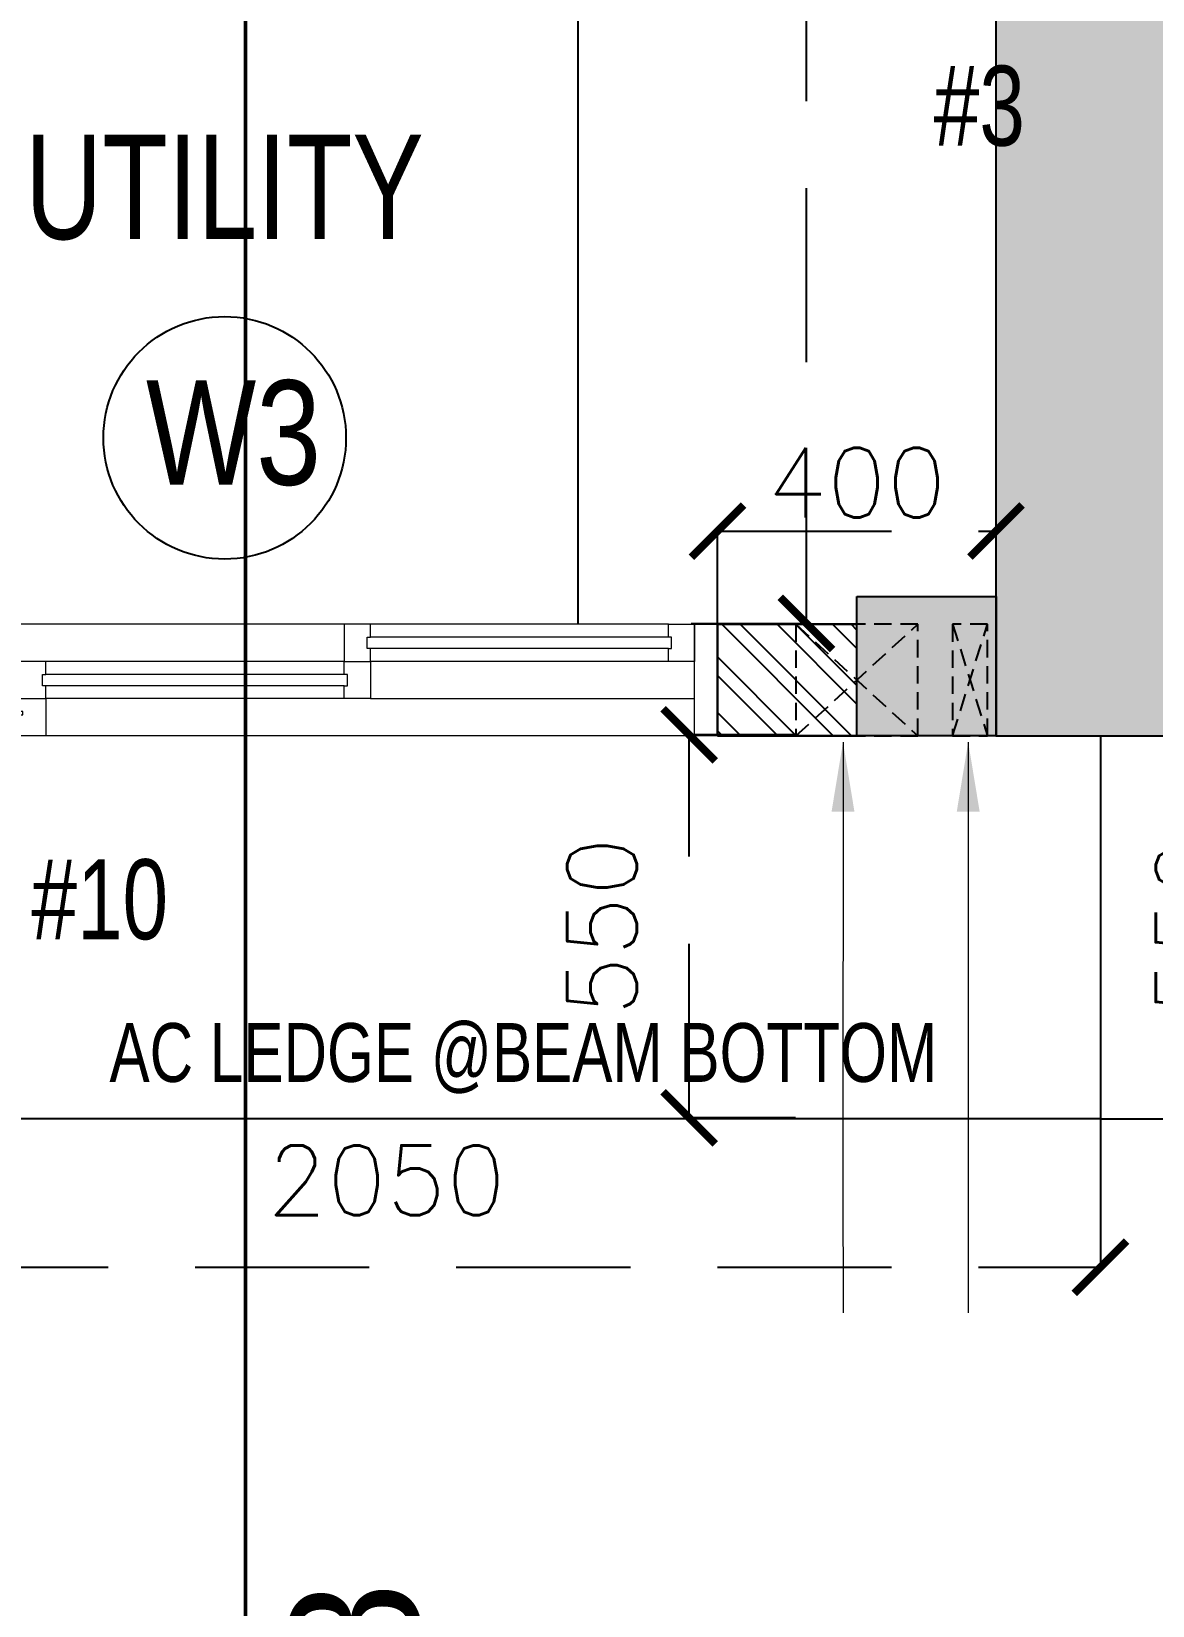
# Model space of a CAD drawing. Header units: millimetres. Extents: x 1124992 to 1258557, y -5767803 to -5695799.
# Drawn here: x 1216977 to 1218587, y -5720859 to -5718599 of the extents above; entities that cross this region are included whole.
import ezdxf
from ezdxf.enums import TextEntityAlignment as Align

# ---------------------------------------------------------------- set-up
doc = ezdxf.new("R2010")
doc.units = ezdxf.units.MM
doc.header["$LTSCALE"] = 1000
doc.header["$MEASUREMENT"] = 0
for name, pattern in [('$1$AUDIT_D_120904163729-0', [0]), ('$36$HIDDEN', [0.375, 0.25, -0.125]), ('3BHK-A$0$AUDIT_D_120904163729-0', [0]), ('3BHK-A$0$HIDDEN', [0.375, 0.25, -0.125]), ('AUDIT_D_120904163729-0', [0]), ('T8 - TYPICAL FLOOR CORE$0$HIDDEN', [0.375, 0.25, -0.125]), ('T8(T9 IS SIMILAR) - DIMENSION & TEXTING$0$HIDDEN', [0.375, 0.25, -0.125]), ('T8_PROFILE SECTIONS$0$HIDDEN', [0.375, 0.25, -0.125]), ('T8_PROFILE SECTIONS$0$PHANTOM2', [1.25, 0.625, -0.125, 0.125, -0.125, 0.125, -0.125])]:
    doc.linetypes.add(name, pattern=pattern)
doc.layers.get('0').update_dxf_attribs({"linetype": 'AUDIT_D_120904163729-0'})
for name, color, linetype in [('$0$A-HATCH -160', 251, '$1$AUDIT_D_120904163729-0'), ('$21$A-DIMENSIONS', 2, '$36$HIDDEN'), ('3BHK-A$0$$0$a-KIT FIX', 251, 'Continuous'), ('3BHK-A$0$A-HATCH -160', 251, '3BHK-A$0$AUDIT_D_120904163729-0'), ('T8 - TYPICAL FLOOR CORE$0$A-DIMENSIONS', 2, 'T8 - TYPICAL FLOOR CORE$0$HIDDEN'), ('T8 - TYPICAL FLOOR CORE$0$A-SLAB SUNK-AC LEDGES', 251, 'T8 - TYPICAL FLOOR CORE$0$HIDDEN'), ('T8(T9 IS SIMILAR) - DIMENSION & TEXTING$0$A-DIMENSIONS', 2, 'T8(T9 IS SIMILAR) - DIMENSION & TEXTING$0$HIDDEN'), ('T8(T9 IS SIMILAR) - DIMENSION & TEXTING$1$a-window-no', 125, 'Continuous'), ('T8_PROFILE SECTIONS$0$A-PROFILE SECTIONS', 81, 'T8_PROFILE SECTIONS$0$PHANTOM2'), ('T8_REFUGE COLUMNS$0$A-RCC COLS', 3, 'Continuous'), ('T8_REFUGE COLUMNS$0$A-SHEAR WALL THICKENING', 3, 'Continuous'), ('T8_TYPICAL COLUMNS$0$A-RCC COLS', 3, 'Continuous'), ('T8_TYPICAL COLUMNS$1$A-SHEAR WALL THICKENING', 3, 'Continuous')]:
    doc.layers.add(name, color=color, linetype=linetype)
for name, color, linetype, lineweight in [('3BHK-A$0$$0$Window', 4, 'Continuous', 20), ('3BHK-A$0$$1$A-WALL- 160', 6, 'Continuous', 30), ('T8(T9 IS SIMILAR) - DIMENSION & TEXTING$0$a-Text', 4, 'Continuous', 0), ('T8(T9 IS SIMILAR) - DIMENSION & TEXTING$0$R0-18-10-2014-T1-1st Podium Floor Plan$0$Text', 2, 'Continuous', 0), ('T8(T9 IS SIMILAR) - DIMENSION & TEXTING$0$T8 - TYPICAL FLOOR CORE$0$$1$a-Text', 4, 'Continuous', 0), ('T8(T9 IS SIMILAR)$0$D&W', 8, 'Continuous', 25)]:
    doc.layers.add(name, color=color, linetype=linetype, lineweight=lineweight)
doc.layers.add('T8_REFUGE COLUMNS$1$COL-HATCH', color=7, linetype='Continuous', lineweight=25, true_color=0xa3a3a3)
doc.styles.add('T8 - TYPICAL FLOOR CORE$0$Romans 1', font='romans.shx', dxfattribs={"height": 100})
doc.styles.add('T8(T9 IS SIMILAR) - DIMENSION & TEXTING$0$ARIAL ARROW', font='swisscl.ttf')
doc.styles.add('T8(T9 IS SIMILAR) - DIMENSION & TEXTING$0$Romans 1', font='romans.shx', dxfattribs={"height": 100})
doc.styles.add('T8(T9 IS SIMILAR) - DIMENSION & TEXTING$0$T8 - TYPICAL FLOOR CORE$0$$1$ARIAL ARROW', font='swisscl.ttf')
doc.styles.add('T8(T9 IS SIMILAR) - DIMENSION & TEXTING$0$Tahoma', font='tahoma.ttf')
doc.styles.add('T8(T9 IS SIMILAR) - DIMENSION & TEXTING$1$LODHA STANDERD', font='sanss___.ttf')
doc.styles.add('T8_PROFILE SECTIONS$0$arial', font='sanss___.ttf')
doc.dimstyles.new('T8 - TYPICAL FLOOR CORE$0$ALPINE S', dxfattribs={"dimscale": 0, "dimtxt": 100, "dimasz": 75, "dimexe": 0, "dimexo": 0, "dimgap": 75, "dimtad": 1, "dimdec": 0, "dimzin": 0, "dimdsep": 46, "dimtxsty": 'T8 - TYPICAL FLOOR CORE$0$Romans 1', "dimblk": 'T8 - TYPICAL FLOOR CORE$0$_ArchTick', "dimcen": 0.09, "dimclrd": 256, "dimclre": 256, "dimclrt": 7, "dimadec": 0, "dimazin": 0, "dimtfac": 1, "dimtdec": 0, "dimtofl": 0, "dimtmove": 1, "dimatfit": 0, "dimldrblk": 'T8 - TYPICAL FLOOR CORE$0$_Open90', "dimfxl": 1, "dimtolj": 1, "dimtzin": 0, "dimarcsym": 0})
doc.dimstyles.new('T8(T9 IS SIMILAR) - DIMENSION & TEXTING$0$ALPINE S', dxfattribs={"dimscale": 0, "dimtxt": 100, "dimasz": 75, "dimexe": 0, "dimexo": 0, "dimgap": 75, "dimtad": 1, "dimdec": 0, "dimzin": 0, "dimdsep": 46, "dimtxsty": 'T8(T9 IS SIMILAR) - DIMENSION & TEXTING$0$Romans 1', "dimblk": 'T8(T9 IS SIMILAR) - DIMENSION & TEXTING$0$_ArchTick', "dimcen": 0.09, "dimclrd": 256, "dimclre": 256, "dimclrt": 7, "dimadec": 0, "dimazin": 0, "dimtfac": 1, "dimtdec": 0, "dimtofl": 0, "dimtmove": 1, "dimatfit": 0, "dimldrblk": 'T8(T9 IS SIMILAR) - DIMENSION & TEXTING$0$_Open90', "dimfxl": 1, "dimtolj": 1, "dimtzin": 0, "dimarcsym": 0})
doc.dimstyles.new('T8(T9 IS SIMILAR) - DIMENSION & TEXTING$0$SAMATA STD', dxfattribs={"dimtxt": 100, "dimasz": 50, "dimexe": 50, "dimexo": 50, "dimgap": 10, "dimtad": 0, "dimdec": 0, "dimrnd": 5, "dimzin": 0, "dimdsep": 46, "dimtxsty": 'T8(T9 IS SIMILAR) - DIMENSION & TEXTING$0$Tahoma', "dimblk": 'T8(T9 IS SIMILAR) - DIMENSION & TEXTING$0$_Origin2', "dimcen": -50, "dimdle": 50, "dimclrd": 7, "dimclre": 7, "dimclrt": 7, "dimadec": 0, "dimazin": 0, "dimtfac": 1, "dimtdec": 0, "dimtmove": 1, "dimatfit": 3, "dimfxl": 150, "dimtfill": 1, "dimtolj": 1, "dimtzin": 0, "dimlwd": -1, "dimlwe": -1, "dimarcsym": 0})

# ---------------------------------------------------------------- blocks, each defined once
blk = doc.blocks.new('T8(T9 IS SIMILAR) - DIMENSION & TEXTING$1$WINDOW TAG')
at = {"layer": 'T8(T9 IS SIMILAR) - DIMENSION & TEXTING$1$a-window-no'}
blk.add_circle((0, 0), 174.0900956831736, dxfattribs=at)
at = {"layer": 'T8(T9 IS SIMILAR) - DIMENSION & TEXTING$1$a-window-no', "style": 'T8(T9 IS SIMILAR) - DIMENSION & TEXTING$1$LODHA STANDERD'}
blk.add_attdef('WINDOW', text='', height=150, dxfattribs=at).set_placement((11.34681474116587, 2.790841638110578), align=Align.MIDDLE_CENTER)
blk = doc.blocks.new('T8(T9 IS SIMILAR) - DIMENSION & TEXTING$0$_ArchTick')
at = {"color": 0, "linetype": 'ByBlock', "const_width": 0.15}
blk.add_lwpolyline([(-0.5, -0.5), (0.5, 0.5)], dxfattribs=at)
blk = doc.blocks.new('*D329')
at = {"layer": 'T8(T9 IS SIMILAR) - DIMENSION & TEXTING$0$A-DIMENSIONS', "linetype": 'T8(T9 IS SIMILAR) - DIMENSION & TEXTING$0$HIDDEN', "lineweight": -2, "transparency": 16777216}
for p, q in [((1217925.424056854, -5715473.890364932), (1218090.101765645, -5715473.890364932)), ((1217924.53350024, -5719448.555596146), (1218090.101765645, -5719448.555596146))]:
    blk.add_line(p, q, dxfattribs=at)
at = {"layer": 'T8(T9 IS SIMILAR) - DIMENSION & TEXTING$0$A-DIMENSIONS', "lineweight": -2, "transparency": 16777216}
blk.add_line((1218090.101765645, -5719448.555596146), (1218090.101765645, -5715473.890364932), dxfattribs=at)
at = {"layer": 'T8(T9 IS SIMILAR) - DIMENSION & TEXTING$0$A-DIMENSIONS', "linetype": 'ByBlock', "lineweight": -2, "transparency": 16777216, "xscale": 75, "yscale": 75, "zscale": 75}
for p, rotation in [((1218090.101765645, -5715473.890364932), 90), ((1218090.101765645, -5719448.555596146), 270)]:
    blk.add_blockref('T8(T9 IS SIMILAR) - DIMENSION & TEXTING$0$_ArchTick', p, dxfattribs=dict(at, rotation=rotation))
at = {"layer": 'T8(T9 IS SIMILAR) - DIMENSION & TEXTING$0$A-DIMENSIONS', "color": 7, "linetype": 'ByBlock', "transparency": 16777216, "insert": (1217965.101765645, -5717069.095588797), "char_height": 100, "attachment_point": 5, "rotation": 90, "style": 'T8(T9 IS SIMILAR) - DIMENSION & TEXTING$0$Romans 1'}
blk.add_mtext('\\A1;3975', dxfattribs=at)
blk = doc.blocks.new('T8(T9 IS SIMILAR) - DIMENSION & TEXTING$0$_Open90')
at = {"color": 0, "linetype": 'ByBlock', "lineweight": -2}
for p, q in [((-0.5, 0.5), (0, 0)), ((0, 0), (-1, 0)), ((0, 0), (-0.5, -0.5))]:
    blk.add_line(p, q, dxfattribs=at)
blk = doc.blocks.new('*D331')
at = {"layer": 'T8(T9 IS SIMILAR) - DIMENSION & TEXTING$0$A-DIMENSIONS', "linetype": 'T8(T9 IS SIMILAR) - DIMENSION & TEXTING$0$HIDDEN', "lineweight": -2, "transparency": 16777216}
for p, q in [((1217962.363763817, -5719448.555596146), (1217962.363763817, -5719316.021784041)), ((1218362.287368819, -5719448.554771775), (1218362.287368819, -5719316.021784041))]:
    blk.add_line(p, q, dxfattribs=at)
at = {"layer": 'T8(T9 IS SIMILAR) - DIMENSION & TEXTING$0$A-DIMENSIONS', "lineweight": -2, "transparency": 16777216}
blk.add_line((1217962.363763817, -5719316.021784041), (1218362.287368819, -5719316.021784041), dxfattribs=at)
at = {"layer": 'T8(T9 IS SIMILAR) - DIMENSION & TEXTING$0$A-DIMENSIONS', "linetype": 'ByBlock', "lineweight": -2, "transparency": 16777216, "xscale": 75, "yscale": 75, "zscale": 75, "rotation": 180}
blk.add_blockref('T8(T9 IS SIMILAR) - DIMENSION & TEXTING$0$_ArchTick', (1217962.363763817, -5719316.021784041), dxfattribs=at)
at = {"layer": 'T8(T9 IS SIMILAR) - DIMENSION & TEXTING$0$A-DIMENSIONS', "linetype": 'ByBlock', "lineweight": -2, "transparency": 16777216, "xscale": 75, "yscale": 75, "zscale": 75}
blk.add_blockref('T8(T9 IS SIMILAR) - DIMENSION & TEXTING$0$_ArchTick', (1218362.287368819, -5719316.021784041), dxfattribs=at)
at = {"layer": 'T8(T9 IS SIMILAR) - DIMENSION & TEXTING$0$A-DIMENSIONS', "color": 7, "linetype": 'ByBlock', "transparency": 16777216, "insert": (1218162.325566318, -5719246.275875241), "char_height": 100, "attachment_point": 5, "style": 'T8(T9 IS SIMILAR) - DIMENSION & TEXTING$0$Romans 1'}
blk.add_mtext('\\A1;400', dxfattribs=at)
blk = doc.blocks.new('T8(T9 IS SIMILAR) - DIMENSION & TEXTING$0$_Origin2')
at = {"color": 0, "linetype": 'ByBlock', "lineweight": -2}
blk.add_line((-0.5, 0), (-1, 0), dxfattribs=at)
for radius in [0.5, 0.25]:
    blk.add_circle((0, 0), radius, dxfattribs=at)
blk = doc.blocks.new('*D181')
at = {"layer": 'T8(T9 IS SIMILAR) - DIMENSION & TEXTING$0$A-DIMENSIONS', "linetype": 'T8(T9 IS SIMILAR) - DIMENSION & TEXTING$0$HIDDEN', "lineweight": -2, "transparency": 16777216}
for p, q in [((1216462.326342398, -5720159.863253386), (1216462.326342398, -5720372.896482076)), ((1218512.069075297, -5720159.863253386), (1218512.069075297, -5720372.896482076))]:
    blk.add_line(p, q, dxfattribs=at)
at = {"layer": 'T8(T9 IS SIMILAR) - DIMENSION & TEXTING$0$A-DIMENSIONS', "lineweight": -2, "transparency": 16777216}
blk.add_line((1216462.326342398, -5720372.896482076), (1218512.069075297, -5720372.896482076), dxfattribs=at)
at = {"layer": 'T8(T9 IS SIMILAR) - DIMENSION & TEXTING$0$A-DIMENSIONS', "linetype": 'ByBlock', "lineweight": -2, "transparency": 16777216, "xscale": 75, "yscale": 75, "zscale": 75, "rotation": 180}
blk.add_blockref('T8(T9 IS SIMILAR) - DIMENSION & TEXTING$0$_ArchTick', (1216462.326342398, -5720372.896482076), dxfattribs=at)
at = {"layer": 'T8(T9 IS SIMILAR) - DIMENSION & TEXTING$0$A-DIMENSIONS', "linetype": 'ByBlock', "lineweight": -2, "transparency": 16777216, "xscale": 75, "yscale": 75, "zscale": 75}
blk.add_blockref('T8(T9 IS SIMILAR) - DIMENSION & TEXTING$0$_ArchTick', (1218512.069075297, -5720372.896482076), dxfattribs=at)
at = {"layer": 'T8(T9 IS SIMILAR) - DIMENSION & TEXTING$0$A-DIMENSIONS', "color": 7, "linetype": 'ByBlock', "transparency": 16777216, "insert": (1217487.197708847, -5720247.896482076), "char_height": 100, "attachment_point": 5, "style": 'T8(T9 IS SIMILAR) - DIMENSION & TEXTING$0$Romans 1'}
blk.add_mtext('\\A1;2050', dxfattribs=at)
blk = doc.blocks.new('*D182')
at = {"layer": 'T8(T9 IS SIMILAR) - DIMENSION & TEXTING$0$A-DIMENSIONS', "linetype": 'T8(T9 IS SIMILAR) - DIMENSION & TEXTING$0$HIDDEN', "lineweight": -2, "transparency": 16777216}
for p, q in [((1218512.069075297, -5719609.863253386), (1218766.680472746, -5719609.863253386)), ((1218512.069075297, -5720159.863253386), (1218766.680472746, -5720159.863253386))]:
    blk.add_line(p, q, dxfattribs=at)
at = {"layer": 'T8(T9 IS SIMILAR) - DIMENSION & TEXTING$0$A-DIMENSIONS', "lineweight": -2, "transparency": 16777216}
blk.add_line((1218766.680472746, -5720159.863253386), (1218766.680472746, -5719609.863253386), dxfattribs=at)
at = {"layer": 'T8(T9 IS SIMILAR) - DIMENSION & TEXTING$0$A-DIMENSIONS', "linetype": 'ByBlock', "lineweight": -2, "transparency": 16777216, "xscale": 75, "yscale": 75, "zscale": 75}
for p, rotation in [((1218766.680472746, -5719609.863253386), 90), ((1218766.680472746, -5720159.863253386), 270)]:
    blk.add_blockref('T8(T9 IS SIMILAR) - DIMENSION & TEXTING$0$_ArchTick', p, dxfattribs=dict(at, rotation=rotation))
at = {"layer": 'T8(T9 IS SIMILAR) - DIMENSION & TEXTING$0$A-DIMENSIONS', "color": 7, "linetype": 'ByBlock', "transparency": 16777216, "insert": (1218641.680472746, -5719884.863253386), "char_height": 100, "attachment_point": 5, "rotation": 90, "style": 'T8(T9 IS SIMILAR) - DIMENSION & TEXTING$0$Romans 1'}
blk.add_mtext('\\A1;550', dxfattribs=at)
blk = doc.blocks.new('T8_REFUGE COLUMNS$0$A$C277F3394')
at = {"layer": 'T8_REFUGE COLUMNS$0$A-SHEAR WALL THICKENING', "linetype": 'ByBlock', "true_color": 0xa3a3a3}
h = blk.add_hatch(color=253, dxfattribs=at)
h.dxf.hatch_style = 1
h.paths.add_polyline_path([(13070.19542702637, -184.9999999934807), (13270.19542702637, -184.9999999934807), (13270.19542702637, -384.9999999934807), (13070.19542702637, -384.9999999934807)])
at = {"layer": 'T8_REFUGE COLUMNS$0$A-SHEAR WALL THICKENING', "linetype": 'ByBlock'}
blk.add_lwpolyline([(13070.19542702637, -184.9999999934807), (13270.19542702637, -184.9999999934807), (13270.19542702637, -384.9999999934807), (13070.19542702637, -384.9999999934807)], close=True, dxfattribs=at)
blk = doc.blocks.new('T8_REFUGE COLUMNS$0$A$C46A13422')
at = {"layer": 'T8_REFUGE COLUMNS$0$A-SHEAR WALL THICKENING', "linetype": 'ByBlock'}
blk.add_blockref('T8_REFUGE COLUMNS$0$A$C277F3394', (-5609.804574582027, -7500.000000004657), dxfattribs=at)
blk = doc.blocks.new('T8_REFUGE COLUMNS')
at = {"layer": 'T8_REFUGE COLUMNS$1$COL-HATCH', "linetype": 'ByBlock'}
h = blk.add_hatch(color=256, dxfattribs=at)
h.dxf.hatch_style = 1
h.paths.add_polyline_path([(1218362.069076101, -5719609.863253396), (1218662.069074492, -5719609.863253396), (1218662.069074492, -5717174.863253396), (1218362.069076101, -5717174.863253396)])
at = {"layer": 'T8_REFUGE COLUMNS$0$A-RCC COLS', "linetype": 'ByBlock'}
blk.add_lwpolyline([(1218362.069076101, -5719609.863253396), (1218662.069074492, -5719609.863253396), (1218662.069074492, -5717174.863253396), (1218362.069076101, -5717174.863253396)], close=True, dxfattribs=at)
blk.add_blockref('T8_REFUGE COLUMNS$0$A$C46A13422', (1210702.069074492, -5711724.863253396), dxfattribs=at)
blk = doc.blocks.new('T8_TYPICAL COLUMNS$0$A$C277F3394')
at = {"layer": 'T8_TYPICAL COLUMNS$1$A-SHEAR WALL THICKENING', "linetype": 'ByBlock'}
h = blk.add_hatch(color=31, dxfattribs=at)
h.dxf.hatch_style = 1
h.paths.add_polyline_path([(13070.19542702637, -184.9999999934807), (13270.19542702637, -184.9999999934807), (13270.19542702637, -384.9999999934807), (13070.19542702637, -384.9999999934807)])
blk.add_lwpolyline([(13070.19542702637, -184.9999999934807), (13270.19542702637, -184.9999999934807), (13270.19542702637, -384.9999999934807), (13070.19542702637, -384.9999999934807)], close=True, dxfattribs=at)
blk = doc.blocks.new('T8_TYPICAL COLUMNS$0$A$C46A13422')
at = {"layer": 'T8_TYPICAL COLUMNS$1$A-SHEAR WALL THICKENING', "linetype": 'ByBlock'}
blk.add_blockref('T8_TYPICAL COLUMNS$0$A$C277F3394', (-5609.804574582027, -7500.000000004657), dxfattribs=at)
blk = doc.blocks.new('T8_TYPICAL COLUMNS')
at = {"layer": 'T8_TYPICAL COLUMNS$0$A-RCC COLS', "linetype": 'ByBlock'}
for name, p in [('T8_REFUGE COLUMNS', (0, 0)), ('T8_TYPICAL COLUMNS$0$A$C46A13422', (1210702.069074492, -5711724.863253396))]:
    blk.add_blockref(name, p, dxfattribs=at)
blk = doc.blocks.new('3BHK-A$0$$0$1500')
at = {"layer": '3BHK-A$0$$0$Window', "color": 1, "lineweight": 13}
for p, q in [((1150276.486151809, -5694418.8163806), (1148842.486151809, -5694418.8163806)), ((1149307.486151809, -5694418.8163806), (1148879.986151809, -5694418.8163806)), ((1149307.486151809, -5694472.143047268), (1148879.986151809, -5694472.143047268)), ((1149773.736151809, -5694472.143047268), (1149344.986151809, -5694472.143047268)), ((1149811.236151809, -5694472.143047268), (1150276.48615181, -5694472.143047269)), ((1149307.486151809, -5694525.469713934), (1148842.486151809, -5694525.469713934)), ((1149773.736151809, -5694525.469713934), (1149344.986151809, -5694525.469713934)), ((1150238.986151809, -5694525.469713934), (1149811.236151809, -5694525.469713934)), ((1149773.736151809, -5694578.8163806), (1148842.486151809, -5694578.8163806)), ((1150238.986151809, -5694578.8163806), (1149811.236151809, -5694578.8163806))]:
    blk.add_line(p, q, dxfattribs=at)
at = {"layer": '3BHK-A$0$$0$Window', "color": 5, "lineweight": 13}
for p, q in [((1149307.486151809, -5694449.059713934), (1148879.986151809, -5694449.059713934)), ((1149307.486151809, -5694453.559713934), (1148879.986151809, -5694453.559713934)), ((1149773.736151809, -5694490.726380601), (1149344.986151809, -5694490.726380601)), ((1149773.736151809, -5694506.886380601), (1149344.986151809, -5694506.886380601)), ((1150238.986151809, -5694544.053047268), (1149811.236151809, -5694544.053047268)), ((1150238.986151809, -5694560.233047267), (1149811.236151809, -5694560.233047267))]:
    blk.add_line(p, q, dxfattribs=at)
at = {"layer": '3BHK-A$0$$0$Window', "color": 4, "lineweight": 13}
for points in [[(1148842.486151809, -5694418.8163806), (1148809.486151809, -5694418.8163806), (1148809.486151809, -5694578.8163806), (1148842.486151809, -5694578.8163806)], [(1148879.986151809, -5694453.559713934), (1148879.986151809, -5694472.143047268), (1148842.486151809, -5694472.143047268), (1148842.486151809, -5694418.8163806), (1148879.986151809, -5694418.8163806), (1148879.986151809, -5694449.059713934), (1148875.486151809, -5694449.059713934), (1148875.486151809, -5694453.559713934)], [(1149307.486151809, -5694453.559713934), (1149307.486151809, -5694472.143047268), (1149344.986151809, -5694472.143047268), (1149344.986151809, -5694418.8163806), (1149307.486151809, -5694418.8163806), (1149307.486151809, -5694449.059713934), (1149311.986151809, -5694449.059713934), (1149311.986151809, -5694453.559713934)], [(1150309.486151809, -5694418.8163806), (1150276.486151809, -5694418.8163806), (1150276.486151809, -5694578.8163806), (1150309.486151809, -5694578.8163806)], [(1149344.986151809, -5694506.886380601), (1149344.986151809, -5694525.469713934), (1149307.486151809, -5694525.469713934), (1149307.486151809, -5694472.143047268), (1149344.986151809, -5694472.143047268), (1149344.986151809, -5694490.726380601), (1149340.486151809, -5694490.726380601), (1149340.486151809, -5694506.886380601)], [(1149773.736151809, -5694506.886380601), (1149773.736151809, -5694525.469713934), (1149811.236151809, -5694525.469713934), (1149811.236151809, -5694472.143047268), (1149773.736151809, -5694472.143047268), (1149773.736151809, -5694490.726380601), (1149778.236151809, -5694490.726380601), (1149778.236151809, -5694506.886380601)], [(1149811.236151809, -5694560.233047267), (1149811.236151809, -5694578.8163806), (1149773.736151809, -5694578.8163806), (1149773.736151809, -5694525.469713934), (1149811.236151809, -5694525.469713934), (1149811.236151809, -5694544.053047268), (1149806.736151809, -5694544.053047268), (1149806.736151809, -5694560.233047267)], [(1150238.986151809, -5694560.233047267), (1150238.986151809, -5694578.8163806), (1150276.486151809, -5694578.8163806), (1150276.486151809, -5694525.469713934), (1150238.986151809, -5694525.469713934), (1150238.986151809, -5694544.053047268), (1150243.486151809, -5694544.053047268), (1150243.486151809, -5694560.233047267)]]:
    blk.add_lwpolyline(points, close=True, dxfattribs=at)
blk = doc.blocks.new('3BHK-A')
at = {"layer": '3BHK-A$0$A-HATCH -160', "linetype": 'ByBlock'}
h = blk.add_hatch(dxfattribs=at)
h.set_pattern_fill('ANSI32', color=256, scale=150)
h.set_pattern_definition([(45.00000000000001, (-0.652265147306025, 1285.594474900514), (-39.77475644174329, 39.7747564417433), []), (45.00000000000001, (25.8642391031608, 1285.594474900514), (-39.77475644174329, 39.7747564417433), [])])
h.paths.add_polyline_path([(1194382.135293066, -5719609.86382098), (1194582.231456185, -5719609.86382098), (1194582.231456185, -5719449.863223243), (1194382.135293066, -5719449.863223243)])
at = {"linetype": '3BHK-A$0$HIDDEN', "ltscale": 0.1}
for p, q in [((1194244.635293066, -5719449.863253383, -0.5138890929442232), (1194194.635293066, -5719609.863253383, -0.5138890929442232)), ((1194244.635293066, -5719609.863253383, -0.5138890929442232), (1194194.635293066, -5719449.863253383, -0.5138890929442232)), ((1194469.635293066, -5719609.863253383, -0.5138890929442232), (1194294.635293066, -5719449.863253383, -0.5138890929442232)), ((1194469.635293066, -5719449.863253383, -0.5138890929442232), (1194294.635293066, -5719609.863253383, -0.5138890929442232))]:
    blk.add_line(p, q, dxfattribs=at)
at = {"linetype": '3BHK-A$0$HIDDEN', "ltscale": 0.1, "elevation": -0.5138890929442232}
for points in [[(1194244.635293066, -5719609.863253383), (1194194.635293066, -5719609.863253383), (1194194.635293066, -5719449.863253383), (1194244.635293066, -5719449.863253383)], [(1194469.635293066, -5719609.863253383), (1194294.635293066, -5719609.863253383), (1194294.635293066, -5719449.863253383), (1194469.635293066, -5719449.863253383)]]:
    blk.add_lwpolyline(points, close=True, dxfattribs=at)
at = {"layer": '3BHK-A$0$$0$a-KIT FIX', "color": 1}
blk.add_line((1194782.267745906, -5719448.61878782, -0.02432551863291288), (1194782.267745906, -5715473.977254163, -0.02432551863291288), dxfattribs=at)
at = {"layer": '3BHK-A$0$$1$A-WALL- 160', "linetype": 'ByBlock'}
for p, q in [((1194382.135293066, -5719449.863223243, -1.003452667255534), (1194582.231456185, -5719449.863223243, -0.5138890929442232)), ((1194582.231456185, -5719609.863223243, -0.5138890929442232), (1194582.231456185, -5719449.863223243, -0.5138890929442232)), ((1194382.135293066, -5719609.863253383, -0.5138890929442232), (1194582.231456185, -5719609.863223243, -0.5138890929442232))]:
    blk.add_line(p, q, dxfattribs=at)
at = {"layer": '3BHK-A$0$$1$A-WALL- 160', "linetype": 'ByBlock', "rotation": 180}
blk.add_blockref('3BHK-A$0$$0$1500', (2344891.717608005, -11414028.67846558, -0.5138890929442232), dxfattribs=at)
blk = doc.blocks.new('T8 - TYPICAL FLOOR CORE$0$_ArchTick')
at = {"color": 0, "linetype": 'ByBlock', "const_width": 0.15}
blk.add_lwpolyline([(-0.5, -0.5), (0.5, 0.5)], dxfattribs=at)
blk = doc.blocks.new('*D784')
at = {"layer": 'T8 - TYPICAL FLOOR CORE$0$A-DIMENSIONS', "linetype": 'T8 - TYPICAL FLOOR CORE$0$HIDDEN', "lineweight": -2, "transparency": 16777216}
for p, q in [((1218074.218042682, -5719608.649848097), (1217921.723663336, -5719608.649848097)), ((1218074.218042682, -5720158.357093652), (1217921.723663336, -5720158.357093652))]:
    blk.add_line(p, q, dxfattribs=at)
at = {"layer": 'T8 - TYPICAL FLOOR CORE$0$A-DIMENSIONS', "lineweight": -2, "transparency": 16777216}
blk.add_line((1217921.723663336, -5720158.357093652), (1217921.723663336, -5719608.649848097), dxfattribs=at)
at = {"layer": 'T8 - TYPICAL FLOOR CORE$0$A-DIMENSIONS', "linetype": 'ByBlock', "lineweight": -2, "transparency": 16777216, "xscale": 75, "yscale": 75, "zscale": 75}
for p, rotation in [((1217921.723663336, -5719608.649848097), 90), ((1217921.723663336, -5720158.357093652), 270)]:
    blk.add_blockref('T8 - TYPICAL FLOOR CORE$0$_ArchTick', p, dxfattribs=dict(at, rotation=rotation))
at = {"layer": 'T8 - TYPICAL FLOOR CORE$0$A-DIMENSIONS', "color": 7, "linetype": 'ByBlock', "transparency": 16777216, "insert": (1217796.723663336, -5719883.503470874), "char_height": 100, "attachment_point": 5, "rotation": 90, "style": 'T8 - TYPICAL FLOOR CORE$0$Romans 1'}
blk.add_mtext('\\A1;550', dxfattribs=at)
blk = doc.blocks.new('T8 - TYPICAL FLOOR CORE$0$_Open90')
at = {"color": 0, "linetype": 'ByBlock', "lineweight": -2}
for p, q in [((-0.5, 0.5), (0, 0)), ((0, 0), (-1, 0)), ((0, 0), (-0.5, -0.5))]:
    blk.add_line(p, q, dxfattribs=at)
blk = doc.blocks.new('T8_PROFILE SECTIONS$0$MH')
at = {"layer": 'T8_PROFILE SECTIONS$0$A-PROFILE SECTIONS', "linetype": 'T8_PROFILE SECTIONS$0$HIDDEN', "ltscale": 2, "const_width": 5}
blk.add_lwpolyline([(1140339.124311035, -5697424.81374602), (1140339.124311035, -5700565.721602574)], dxfattribs=at)
blk = doc.blocks.new('PROFILE SECTION LINE T9')
at = {"layer": 'T8_PROFILE SECTIONS$0$A-PROFILE SECTIONS', "linetype": 'ByBlock', "rotation": 180}
blk.add_blockref('T8_PROFILE SECTIONS$0$MH', (1171905.60137333, -5707241.54487832, 0.02432551863291288), dxfattribs=at)
at = {"layer": 'T8_PROFILE SECTIONS$0$A-PROFILE SECTIONS', "linetype": 'ByBlock', "insert": (31819.62080021366, -9208.89701066818, 0.02432551863291288), "char_height": 187.5, "attachment_point": 9, "rotation": 90.00000000000001, "style": 'T8_PROFILE SECTIONS$0$arial'}
blk.add_mtext_dynamic_manual_height_columns('SEC-8', width=301.3344262428582, gutter_width=500, heights=[0], dxfattribs=at)
blk = doc.blocks.new('T8(T9 IS SIMILAR) - DIMENSION & TEXTING')
at = {"layer": 'T8(T9 IS SIMILAR) - DIMENSION & TEXTING$1$a-window-no'}
ref = blk.add_blockref('T8(T9 IS SIMILAR) - DIMENSION & TEXTING$1$WINDOW TAG', (1217254.903353651, -5719182.079641558), dxfattribs=at)
ref.add_attrib('WINDOW', 'W3', dxfattribs={"height": 150, "style": 'T8(T9 IS SIMILAR) - DIMENSION & TEXTING$1$LODHA STANDERD', "width": 0.8}).set_placement((1217267.56704082, -5719174.556289634), align=Align.MIDDLE_CENTER)
at = {"layer": 'T8(T9 IS SIMILAR) - DIMENSION & TEXTING$0$a-Text', "style": 'T8(T9 IS SIMILAR) - DIMENSION & TEXTING$0$ARIAL ARROW'}
blk.add_text('UTILITY', height=150, dxfattribs=at).set_placement((1216968.288559256, -5718896.810108441))
at = {"layer": 'T8(T9 IS SIMILAR) - DIMENSION & TEXTING$0$R0-18-10-2014-T1-1st Podium Floor Plan$0$Text', "linetype": 'ByBlock', "style": 'T8(T9 IS SIMILAR) - DIMENSION & TEXTING$0$ARIAL ARROW'}
blk.add_text('#10', height=114.75, dxfattribs=at).set_placement((1216977.36177691, -5719901.959173774))
at = {"layer": 'T8(T9 IS SIMILAR) - DIMENSION & TEXTING$0$R0-18-10-2014-T1-1st Podium Floor Plan$0$Text', "insert": (1218403.780987477, -5718764.203400609), "char_height": 114.75, "width": 1771.033559151092, "attachment_point": 9, "style": 'T8(T9 IS SIMILAR) - DIMENSION & TEXTING$0$ARIAL ARROW'}
blk.add_mtext('#3', dxfattribs=at)
at = {"layer": 'T8(T9 IS SIMILAR) - DIMENSION & TEXTING$0$T8 - TYPICAL FLOOR CORE$0$$1$a-Text', "style": 'T8(T9 IS SIMILAR) - DIMENSION & TEXTING$0$T8 - TYPICAL FLOOR CORE$0$$1$ARIAL ARROW'}
blk.add_text('AC LEDGE @BEAM BOTTOM', height=84.375, dxfattribs=at).set_placement((1217089.442710266, -5720106.772979279, -0.01824413897468469))
at = {"layer": 'T8(T9 IS SIMILAR) - DIMENSION & TEXTING$0$A-DIMENSIONS', "linetype": 'ByBlock'}
dim = blk.add_linear_dim(base=(1218090.101765645, -5715473.890364932), p1=(1217924.53350024, -5719448.555596146), p2=(1217925.424056854, -5715473.890364932), angle=270, dimstyle='T8(T9 IS SIMILAR) - DIMENSION & TEXTING$0$ALPINE S', override={"dimscale": 1, "dimfxl": 5, "dimarcsym": 1}, dxfattribs=at)
dim.commit()
dim.dimension.update_dxf_attribs({"geometry": '*D329', "text_midpoint": (1218090.101765645, -5717069.095588797), "dimtype": 128})
dim = blk.add_linear_dim(base=(1218362.287368819, -5719316.021784041), p1=(1217962.363763817, -5719448.555596146, 0.4895635743100684), p2=(1218362.287368819, -5719448.554771775), dimstyle='T8(T9 IS SIMILAR) - DIMENSION & TEXTING$0$ALPINE S', override={"dimscale": 1, "dimfxl": 5, "dimarcsym": 1}, dxfattribs=at)
dim.commit()
dim.dimension.update_dxf_attribs({"geometry": '*D331', "text_midpoint": (1218162.325566318, -5719371.275875241), "dimtype": 128})
dim = blk.add_linear_dim(base=(1218766.680472746, -5719609.863253386), p1=(1218512.069075297, -5720159.863253386), p2=(1218512.069075297, -5719609.863253386), angle=90, dimstyle='T8(T9 IS SIMILAR) - DIMENSION & TEXTING$0$ALPINE S', override={"dimscale": 1, "dimfxl": 5, "dimarcsym": 1}, dxfattribs=at)
dim.commit()
dim.dimension.update_dxf_attribs({"geometry": '*D182', "text_midpoint": (1218641.680472746, -5719884.863253386)})
dim = blk.add_linear_dim(base=(1218512.069075297, -5720372.896482076), p1=(1216462.326342398, -5720159.863253386), p2=(1218512.069075297, -5720159.863253386), dimstyle='T8(T9 IS SIMILAR) - DIMENSION & TEXTING$0$ALPINE S', override={"dimscale": 1, "dimfxl": 5, "dimarcsym": 1}, dxfattribs=at)
dim.commit()
dim.dimension.update_dxf_attribs({"geometry": '*D181', "text_midpoint": (1217487.197708847, -5720247.896482076)})
at = {"layer": 'T8(T9 IS SIMILAR) - DIMENSION & TEXTING$0$R0-18-10-2014-T1-1st Podium Floor Plan$0$Text'}
for points in [[(1218142.60474292, -5719618.855842852), (1218142.577538136, -5720248.499999989), (1218142.60474292, -5720438.214643228)], [(1218322.361979657, -5719618.855842852), (1218322.334774873, -5720248.499999989), (1218322.361979657, -5720438.214643228)]]:
    blk.add_leader(points, dimstyle='T8(T9 IS SIMILAR) - DIMENSION & TEXTING$0$SAMATA STD', override={"dimscale": 1, "dimasz": 100, "dimclrd": 2, "dimfxlon": 1, "dimarcsym": 1}, dxfattribs=at)
blk = doc.blocks.new('T8 - TYPICAL FLOOR CORE')
at = {"layer": 'T8 - TYPICAL FLOOR CORE$0$A-SLAB SUNK-AC LEDGES', "linetype": 'ByBlock'}
for p, q in [((1218512.069075297, -5719609.863253392), (1218512.069075297, -5720159.863253392)), ((1218512.069075297, -5720159.863253392), (1216462.326342398, -5720159.863253392))]:
    blk.add_line(p, q, dxfattribs=at)
at = {"layer": 'T8 - TYPICAL FLOOR CORE$0$A-DIMENSIONS', "linetype": 'ByBlock'}
dim = blk.add_linear_dim(base=(1217921.723663336, -5719608.649848097), p1=(1218074.218042682, -5720158.357093652, -0.02432551863291288), p2=(1218074.218042682, -5719608.649848097, -0.02432551863291288), angle=90, dimstyle='T8 - TYPICAL FLOOR CORE$0$ALPINE S', override={"dimscale": 1, "dimfxl": 5, "dimarcsym": 1}, dxfattribs=at)
dim.commit()
dim.dimension.update_dxf_attribs({"geometry": '*D784', "text_midpoint": (1217796.723663336, -5719883.503470874)})
blk = doc.blocks.new('T8(T9 IS SIMILAR)')
at = {"layer": 'T8(T9 IS SIMILAR)$0$D&W', "linetype": 'ByBlock', "xscale": -1}
blk.add_blockref('3BHK-A', (2412544.595220001, 0, 0.5138890929442232), dxfattribs=at)
at = {"layer": 'T8(T9 IS SIMILAR)$0$D&W', "linetype": 'ByBlock'}
blk.add_blockref('T8 - TYPICAL FLOOR CORE', (1.862645149230957e-09, 0), dxfattribs=at)
blk.add_blockref('T8_TYPICAL COLUMNS', (1.862645149230957e-09, 0), dxfattribs=at)

msp = doc.modelspace()

# ---------------------------------------------------------------- block references
at = {"layer": '$21$A-DIMENSIONS', "linetype": 'ByBlock'}
msp.add_blockref('T8(T9 IS SIMILAR)', (0, 0), dxfattribs=at)

# ---------------------------------------------------------------- next in the draw order: block references
at = {"layer": '$0$A-HATCH -160', "linetype": 'ByBlock'}
msp.add_blockref('T8(T9 IS SIMILAR) - DIMENSION & TEXTING', (0, 0), dxfattribs=at)

# ---------------------------------------------------------------- next in the draw order: block references
at = {"layer": 'T8_PROFILE SECTIONS$0$A-PROFILE SECTIONS', "linetype": 'ByBlock'}
msp.add_blockref('PROFILE SECTION LINE T9', (1185718.170276827, -5711615.764854527, -0.02432551863291288), dxfattribs=at)

doc.saveas('drawing.dxf')
